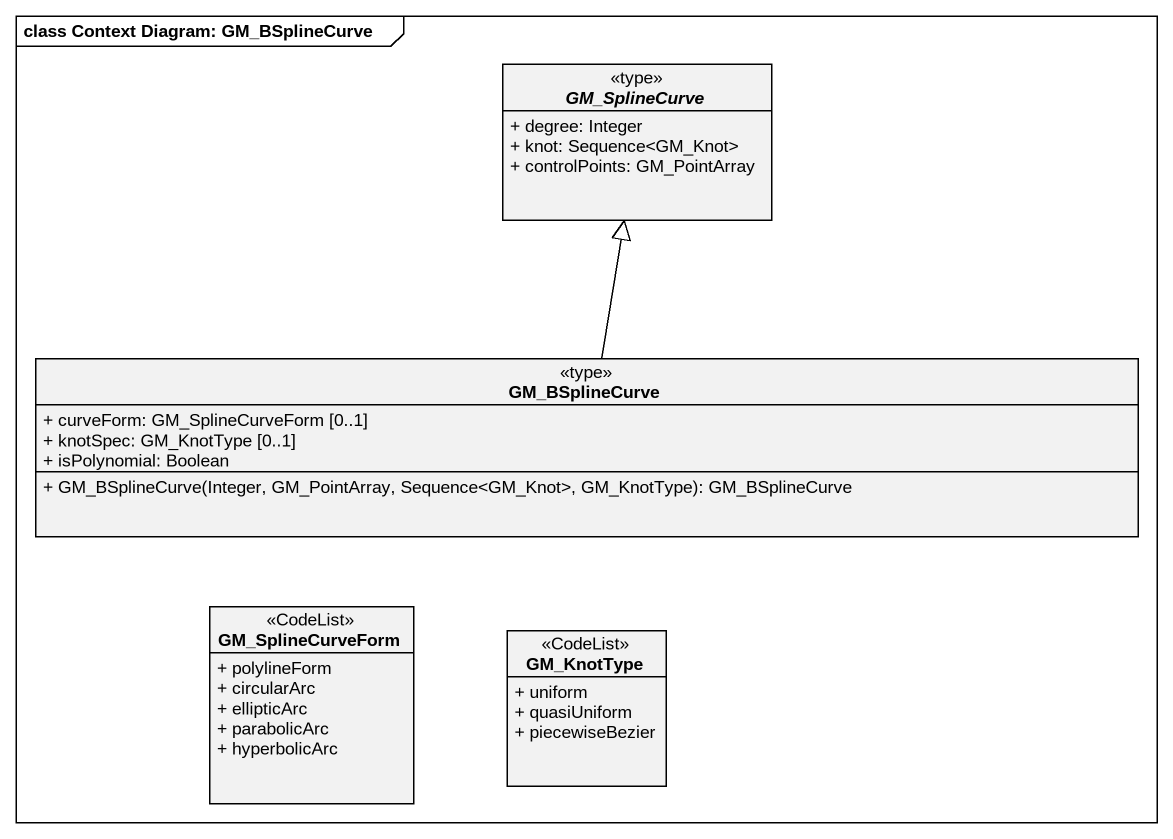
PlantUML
@startuml
mainframe class Context Diagram: GM_BSplineCurve
hide circle
hide empty members
skinparam classAttributeIconSize 0
abstract class GM_SplineCurve <<type>> {
  + degree: Integer
  + knot: Sequence<GM_Knot>
  + controlPoints: GM_PointArray
}
class GM_BSplineCurve <<type>> {
  + curveForm: GM_SplineCurveForm [0..1]
  + knotSpec: GM_KnotType [0..1]
  + isPolynomial: Boolean
  + GM_BSplineCurve(Integer, GM_PointArray, Sequence<GM_Knot>, GM_KnotType): GM_BSplineCurve
}
class GM_SplineCurveForm <<CodeList>> {
  + polylineForm
  + circularArc
  + ellipticArc
  + parabolicArc
  + hyperbolicArc
}
class GM_KnotType <<CodeList>> {
  + uniform
  + quasiUniform
  + piecewiseBezier
}
GM_BSplineCurve -up-|> GM_SplineCurve
@enduml
